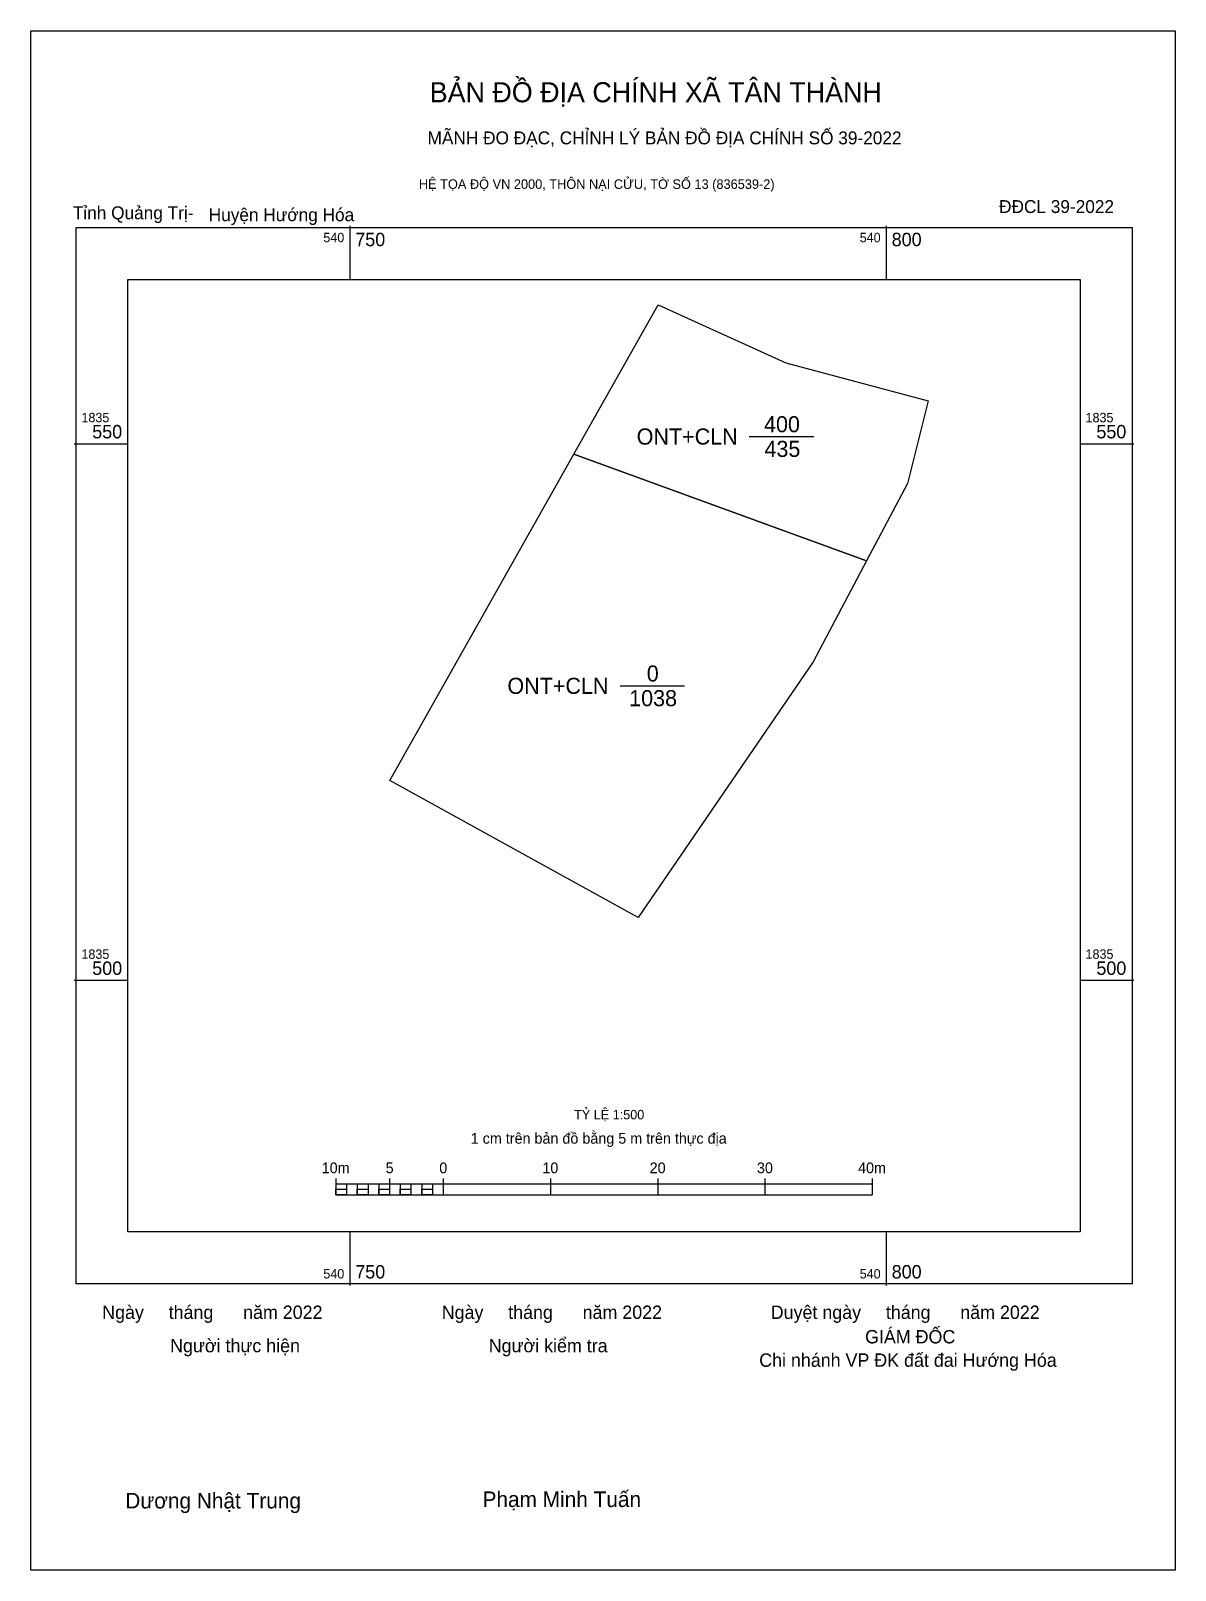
# Model space of a CAD drawing. Extents: x 540720 to 540827, y 1835445 to 1835588.
import ezdxf

# ---------------------------------------------------------------- set-up
doc = ezdxf.new("R2010")
doc.units = 0
for name, color, linetype in [('Level 10', 7, 'Continuous'), ('Level 13', 7, 'Continuous'), ('Level 15', 7, 'Continuous'), ('Level 27', 7, 'Continuous'), ('Level 6', 7, 'Continuous'), ('Level 62', 7, 'Continuous'), ('Level 63', 7, 'Continuous'), ('Level 9', 7, 'Continuous')]:
    doc.layers.add(name, color=color, linetype=linetype)

msp = doc.modelspace()

# ---------------------------------------------------------------- linework, layer by layer
at = {"layer": 'Level 10'}
for points in [[(540778.74, 1835562.95), (540790.62, 1835557.54), (540803.9, 1835554.01), (540801.97, 1835546.3), (540798.15, 1835539.08), (540770.88, 1835549.02)], [(540753.72, 1835518.62), (540770.88, 1835549.02), (540798.15, 1835539.08), (540793.19, 1835529.68), (540776.87, 1835505.86)]]:
    msp.add_lwpolyline(points, close=True, dxfattribs=at)
at = {"layer": 'Level 13'}
for p, q in [((540787.23, 1835550.67), (540793.23, 1835550.67)), ((540775.18, 1835527.44), (540781.18, 1835527.44))]:
    msp.add_line(p, q, dxfattribs=at)
at = {"layer": 'Level 15'}
msp.add_lwpolyline([(540720.25, 1835588.48), (540826.93, 1835588.48), (540826.93, 1835445.02), (540720.25, 1835445.02)], close=True, dxfattribs=at)
at = {"layer": 'Level 27'}
for p, q in [((540770.88, 1835549.02), (540770.88, 1835549.02)), ((540798.15, 1835539.08), (540798.16, 1835539.08)), ((540753.72, 1835518.62), (540753.72, 1835518.62))]:
    msp.add_line(p, q, dxfattribs=at)
at = {"layer": 'Level 62'}
msp.add_lwpolyline([(540729.31, 1835565.31), (540818.07, 1835565.31), (540818.07, 1835476.56), (540729.31, 1835476.56)], close=True, dxfattribs=at)
at = {"layer": 'Level 63'}
for p, q in [((540750, 1835570.31), (540750, 1835565.31)), ((540800, 1835570.31), (540800, 1835565.31)), ((540724.31, 1835550), (540729.31, 1835550)), ((540818.07, 1835550), (540823.07, 1835550)), ((540724.31, 1835500), (540729.31, 1835500)), ((540818.07, 1835500), (540823.07, 1835500)), ((540748.69, 1835481.52), (540748.69, 1835480.02)), ((540748.69, 1835481.02), (540798.69, 1835481.02)), ((540749.69, 1835481.02), (540749.69, 1835480.02)), ((540750.69, 1835481.02), (540750.69, 1835480.02)), ((540751.69, 1835481.02), (540751.69, 1835480.02)), ((540752.69, 1835481.02), (540752.69, 1835480.02)), ((540753.69, 1835481.52), (540753.69, 1835480.02)), ((540753.69, 1835481.02), (540753.69, 1835480.02)), ((540754.69, 1835481.02), (540754.69, 1835480.02)), ((540755.69, 1835481.02), (540755.69, 1835480.02)), ((540756.69, 1835481.02), (540756.69, 1835480.02)), ((540757.69, 1835481.02), (540757.69, 1835480.02)), ((540758.69, 1835481.52), (540758.69, 1835480.02)), ((540758.69, 1835481.02), (540758.69, 1835480.02)), ((540768.69, 1835481.52), (540768.69, 1835480.02)), ((540778.69, 1835481.52), (540778.69, 1835480.02)), ((540788.69, 1835481.52), (540788.69, 1835480.02)), ((540798.69, 1835481.52), (540798.69, 1835480.02)), ((540748.69, 1835480.02), (540798.69, 1835480.02)), ((540750, 1835476.56), (540750, 1835471.56)), ((540800, 1835476.56), (540800, 1835471.56))]:
    msp.add_line(p, q, dxfattribs=at)
for points in [[(540724.47, 1835570.16), (540822.91, 1835570.16), (540822.91, 1835471.71), (540724.47, 1835471.71)], [(540748.69, 1835480.52), (540749.69, 1835480.52), (540749.69, 1835480.02), (540748.69, 1835480.02)], [(540748.69, 1835480.52), (540749.69, 1835480.52), (540749.69, 1835480.02), (540748.69, 1835480.02)], [(540750.69, 1835480.52), (540751.69, 1835480.52), (540751.69, 1835480.02), (540750.69, 1835480.02)], [(540752.69, 1835480.52), (540753.69, 1835480.52), (540753.69, 1835480.02), (540752.69, 1835480.02)], [(540754.69, 1835480.52), (540755.69, 1835480.52), (540755.69, 1835480.02), (540754.69, 1835480.02)], [(540756.69, 1835480.52), (540757.69, 1835480.52), (540757.69, 1835480.02), (540756.69, 1835480.02)]]:
    msp.add_lwpolyline(points, close=True, dxfattribs=at)

# ---------------------------------------------------------------- texts
at = {"layer": 'Level 13'}
for s, p in [('ONT+CLN', (540776.73, 1835549.92)), ('400', (540788.6, 1835551.07)), ('435', (540788.64, 1835548.77)), ('0', (540777.67, 1835527.84)), ('ONT+CLN', (540764.68, 1835526.69)), ('1038', (540776.03, 1835525.54))]:
    msp.add_text(s, height=1.5, dxfattribs=at).set_placement(p)
at = {"layer": 'Level 6'}
msp.add_text('TỶ LỆ 1:500', height=0.879, dxfattribs=at).set_placement((540770.9, 1835487.04))
at = {"layer": 'Level 63'}
for s, height, p in [('BẢN ĐỒ ĐỊA CHÍNH XÃ TÂN THÀNH', 1.8718, (540757.44, 1835581.82)), ('MÃNH ĐO ĐẠC, CHỈNH LÝ BẢN ĐỒ ĐỊA CHÍNH SỐ 39-2022', 1.2011, (540757.24, 1835577.9)), ('HỆ TỌA ĐỘ VN 2000, THÔN NẠI CỬU, TỜ SỐ 13 (836539-2)', 0.8891, (540756.43, 1835573.75)), ('540', 0.875, (540747.52, 1835568.78)), ('750', 1.25, (540750.5, 1835568.41)), ('540', 0.875, (540797.52, 1835568.78)), ('800', 1.25, (540800.5, 1835568.41)), ('1835', 0.875, (540724.97, 1835552)), ('1835', 0.875, (540818.57, 1835552)), ('550', 1.25, (540725.98, 1835550.5)), ('550', 1.25, (540819.58, 1835550.5)), ('D', 0.00501, (540753.72, 1835518.62)), ('1835', 0.875, (540724.97, 1835502)), ('1835', 0.875, (540818.57, 1835502)), ('500', 1.25, (540725.98, 1835500.5)), ('500', 1.25, (540819.58, 1835500.5)), ('1 cm trên bản đồ bằng 5 m trên thực địa', 1, (540761.26, 1835484.77)), ('10m', 1, (540747.37, 1835482.02)), ('5', 1, (540753.33, 1835482.02)), ('0', 1, (540758.33, 1835482.02)), ('10', 1, (540767.94, 1835482.02)), ('20', 1, (540777.94, 1835482.02)), ('30', 1, (540787.94, 1835482.02)), ('40m', 1, (540797.37, 1835482.02)), ('540', 0.875, (540747.52, 1835472.21)), ('750', 1.25, (540750.5, 1835472.21)), ('540', 0.875, (540797.52, 1835472.21)), ('800', 1.25, (540800.5, 1835472.21)), ('Ngày     tháng      năm 2022', 1.2442, (540726.91, 1835468.44)), ('Ngày     tháng      năm 2022', 1.2442, (540758.56, 1835468.44)), ('Duyệt ngày     tháng      năm 2022', 1.2442, (540789.23, 1835468.44)), ('Người thực hiện', 1.2442, (540733.24, 1835465.33)), ('Người kiểm tra', 1.2442, (540762.94, 1835465.33)), ('GIÁM ĐỐC', 1.244, (540798.02, 1835466.16)), ('Chi nhánh VP ĐK đất đai Hướng Hóa', 1.2442, (540788.15, 1835463.98)), ('Dương Nhật Trung', 1.4512, (540729.06, 1835450.78)), ('Phạm Minh Tuấn', 1.4512, (540762.36, 1835450.91))]:
    msp.add_text(s, height=height, dxfattribs=at).set_placement(p)
at = {"layer": 'Level 9'}
for s, p in [('Tỉnh Quảng Trị-', (540724.17, 1835570.92)), ('Huyện Hướng Hóa', (540736.84, 1835570.74)), ('ĐĐCL 39-2022', (540810.51, 1835571.5))]:
    msp.add_text(s, height=1.2011, dxfattribs=at).set_placement(p)

doc.saveas('drawing.dxf')
